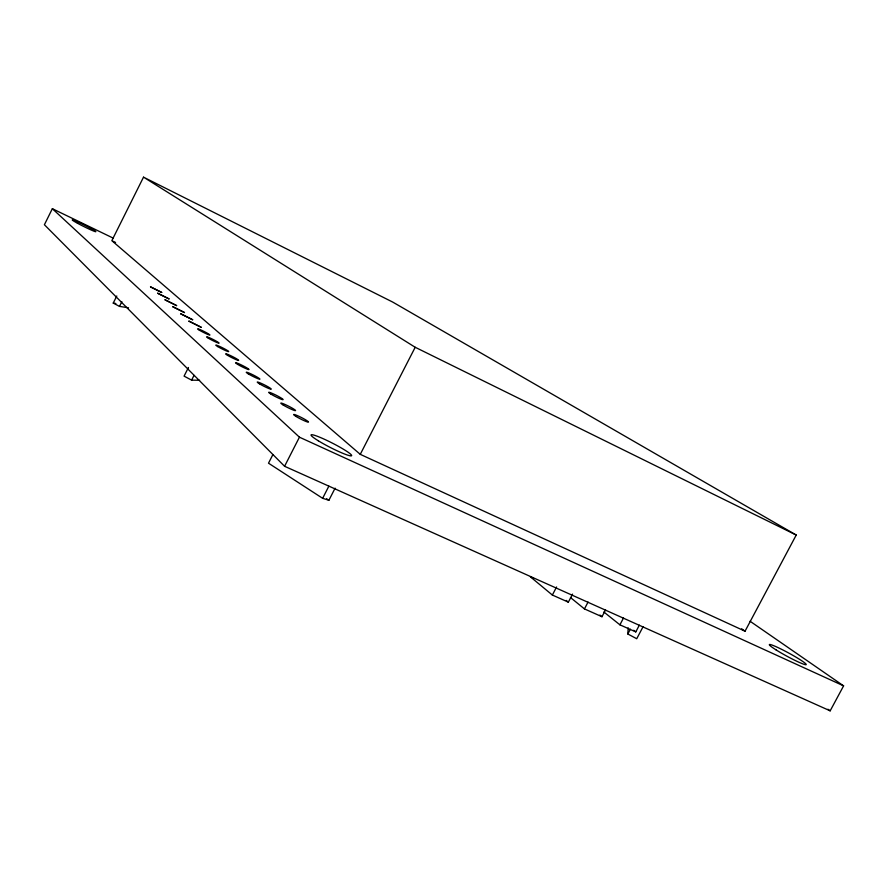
<?xml version="1.0" encoding="UTF-8"?>
<svg xmlns="http://www.w3.org/2000/svg" width="888" height="888" viewBox="0 0 888 888"><rect width="100%" height="100%" fill="white"/><g stroke="black" fill="none" stroke-linecap="round" stroke-linejoin="round"><path stroke-width="1.33" d="M643.045 626.773L636.729 638.738L627.827 633.999L628.171 627.838M113.375 238.206L52.348 208.702L44.4 224.731L284.582 466.278L830.169 710.844L843.6 685.858L750.083 621.256M143.523 177.156L111.833 240.67L360.262 454.345L745.043 631.202L796.225 535.042L392.707 302.075L143.523 177.156L415.196 347.275L796.225 535.042M128.516 307.792L119.492 306.393L113.242 303.086L116.794 295.981M119.492 306.393L121.867 301.654M188.456 367.477L184.082 376.135L191.619 380.142L199.567 380.275M191.619 380.142L194.028 375.38M272.871 454.634L268.509 463.192L322.633 498.312L328.904 500.255L335.098 488.178M284.582 466.278L299.434 437.185L52.348 208.702M322.633 498.312L328.849 486.18M360.262 454.345L415.196 347.275M572.56 594.128L568.342 602.164L552.358 595.038L556.587 586.968M605.561 609.912L601.975 616.727L584.459 608.913L588.056 602.064M639.349 625.152L635.786 631.901L619.913 624.819L623.487 618.037M627.827 633.999L630.347 629.215M113.242 303.086L115.851 303.507M532.822 577.922L530.414 576.845L552.358 595.038M299.434 437.185L843.6 685.858M113.076 241.27L115.573 242.48M326.606 498.756L328.904 500.255M741.647 628.804L745.043 631.202M827.927 709.223L830.169 710.844M633.71 630.258L635.786 631.901M603.829 611.965L619.913 624.819M599.9 615.051L601.975 616.727M570.507 597.557L584.459 608.913M566.222 600.421L568.342 602.164M201.143 327.239L188.933 321.145L201.143 327.239M192.652 319.747L180.664 313.775L192.652 319.747M184.471 312.543L172.716 306.671L184.471 312.543M176.601 305.594L165.046 299.822L176.601 305.594M169.009 298.901L157.653 293.229L169.009 298.901M161.694 292.441L150.527 286.868L161.694 292.441M208.347 338.206A7.093 0.588 26.7 0 0 218.936 343.19A7.093 0.588 26.7 0 0 211.144 338.506A7.093 0.588 26.7 0 0 208.347 338.206M237.684 364.391A7.537 0.666 26.8 0 0 248.884 369.619A7.537 0.666 26.8 0 0 240.459 364.513A7.537 0.666 26.8 0 0 237.684 364.391M259.451 383.805A7.87 0.733 26.8 0 0 271.095 389.221A7.87 0.733 26.8 0 0 262.193 383.794A7.87 0.733 26.8 0 0 259.451 383.805M271.084 394.194A8.048 0.766 26.9 0 0 282.961 399.7A8.048 0.766 26.9 0 0 273.804 394.094A8.048 0.766 26.9 0 0 271.084 394.194M199.345 330.181A6.96 0.566 26.7 0 0 209.757 335.087A6.96 0.566 26.7 0 0 202.153 330.525A6.96 0.566 26.7 0 0 199.345 330.181M227.495 355.289A7.382 0.644 26.7 0 0 238.484 360.439A7.382 0.644 26.7 0 0 230.281 355.478A7.382 0.644 26.7 0 0 227.495 355.289M248.329 373.881A7.703 0.699 26.8 0 0 259.74 379.209A7.703 0.699 26.8 0 0 251.082 373.948A7.703 0.699 26.8 0 0 248.329 373.881M283.272 405.061A8.236 0.799 26.9 0 0 295.393 410.667A8.236 0.799 26.9 0 0 285.958 404.884A8.236 0.799 26.9 0 0 283.272 405.061M217.715 346.575A7.237 0.611 26.7 0 0 228.505 351.637A7.237 0.611 26.7 0 0 220.513 346.82A7.237 0.611 26.7 0 0 217.715 346.575M776.112 649.927A20.957 1.82 28.5 0 0 806.015 664.724A20.957 1.82 28.5 0 0 781.34 649.195A20.957 1.82 28.5 0 0 776.112 649.927M318.293 440.77A22.755 2.398 27.1 0 0 351.348 455.855A22.755 2.398 27.1 0 0 324.497 439.305A22.755 2.398 27.1 0 0 318.293 440.77M77.467 223.232A13.176 0.766 26.5 0 0 95.837 231.713A13.176 0.766 26.5 0 0 78.91 222.466A13.176 0.766 26.5 0 0 77.467 223.232M296.059 416.461A8.436 0.844 27 0 0 308.425 422.166A8.436 0.844 27 0 0 298.69 416.195A8.436 0.844 27 0 0 296.059 416.461"/></g></svg>
